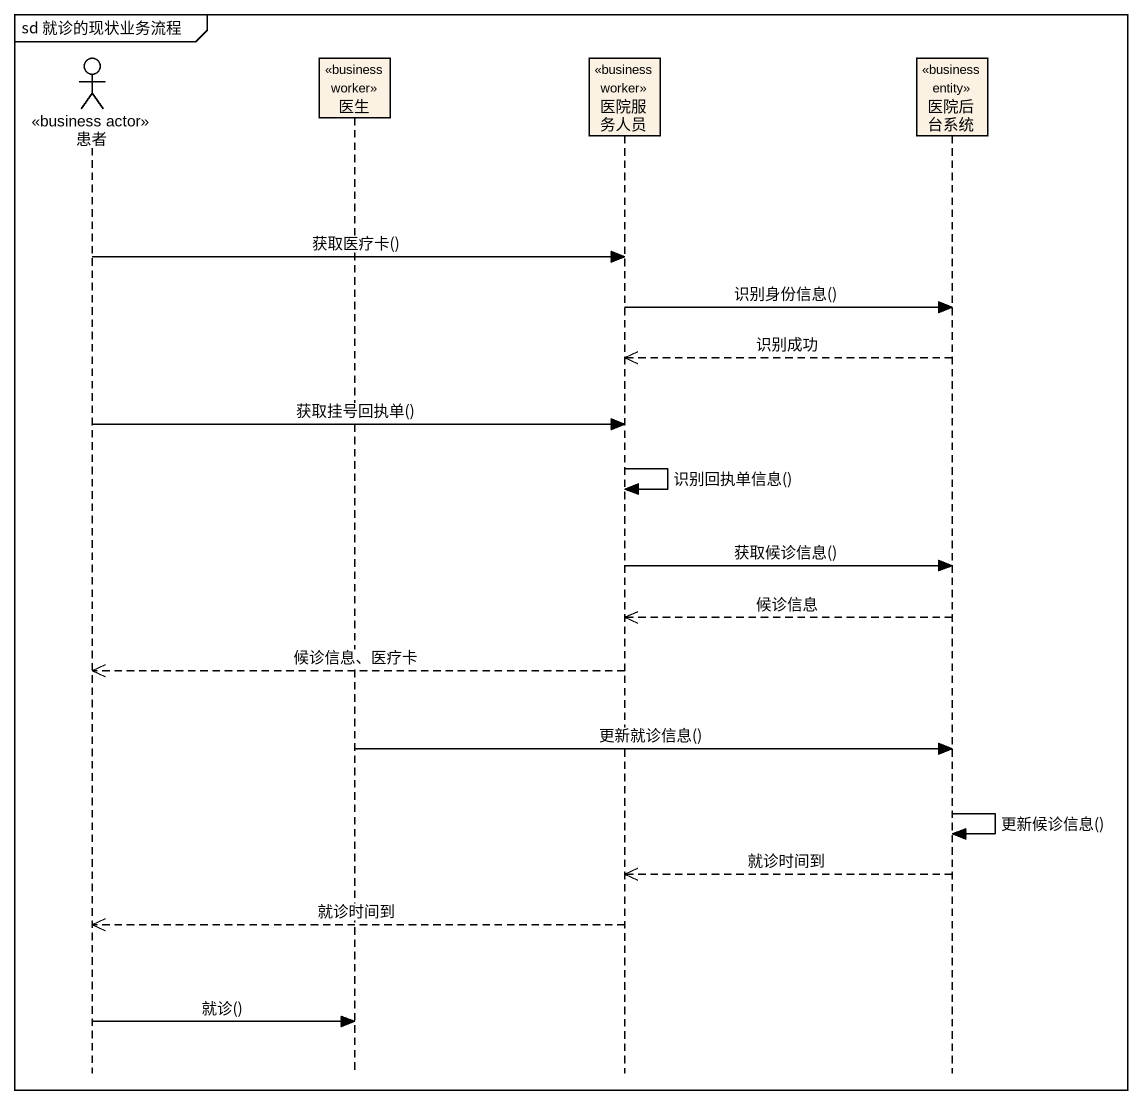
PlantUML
@startuml
mainframe sd 就诊的现状业务流程
hide footbox
actor 患者 <<business actor>>
participant 医生 <<business worker>>
participant 医院服务人员 <<business worker>>
participant 医院后台系统 <<business entity>>

患者 -> 医院服务人员 : 获取医疗卡()
医院服务人员 -> 医院后台系统 : 识别身份信息()
医院后台系统 -->> 医院服务人员 : 识别成功
患者 -> 医院服务人员 : 获取挂号回执单()
医院服务人员 -> 医院服务人员 : 识别回执单信息()
医院服务人员 -> 医院后台系统 : 获取候诊信息()
医院后台系统 -->> 医院服务人员 : 候诊信息
医院服务人员 -->> 患者 : 候诊信息、医疗卡
医生 -> 医院后台系统 : 更新就诊信息()
医院后台系统 -> 医院后台系统 : 更新候诊信息()
医院后台系统 -->> 医院服务人员 : 就诊时间到
医院服务人员 -->> 患者 : 就诊时间到
患者 -> 医生 : 就诊()
@enduml
